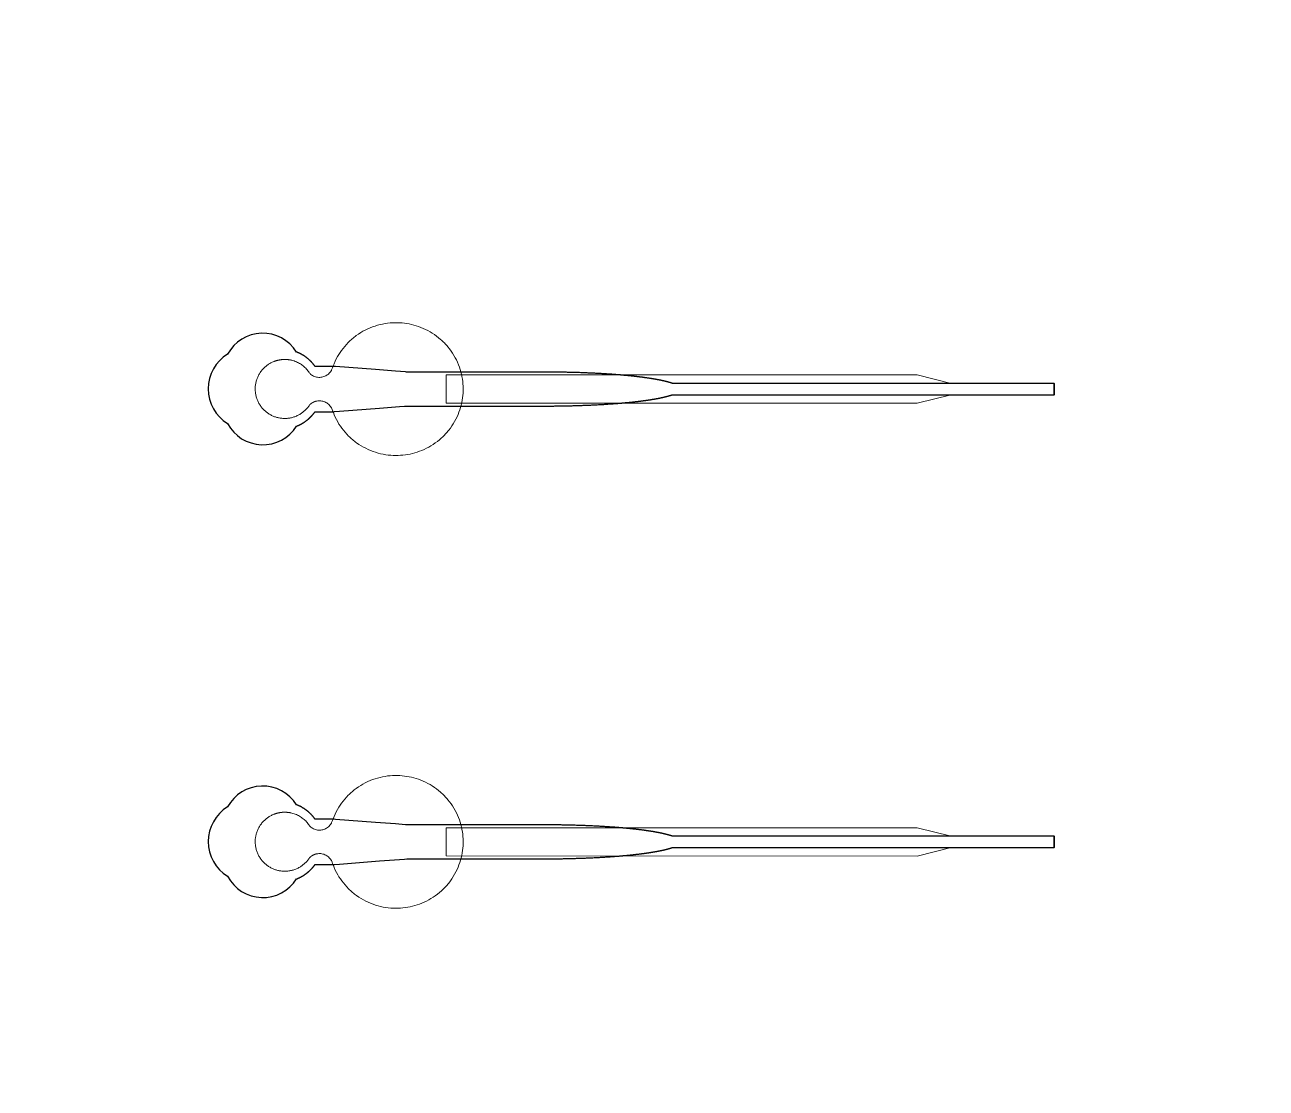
# Model space of a CAD drawing. Header units: inches. Extents: x -52997 to 52003, y -52254 to 52746.
# Drawn here: x -16400 to -10919, y -11278 to -6581 of the extents above; entities that cross this region are included whole.
import ezdxf

# ---------------------------------------------------------------- set-up
doc = ezdxf.new("R2010")
doc.units = ezdxf.units.IN
doc.header["$MEASUREMENT"] = 0
doc.layers.add('1', color=1, linetype='Continuous')
doc.layers.add('2', color=140, linetype='Continuous', lineweight=0)
doc.layers.add('3', color=90, linetype='Continuous', lineweight=0)

msp = doc.modelspace()

# ---------------------------------------------------------------- linework, layer by layer
at = {"layer": '1'}
for points in [[(-16283.4, -47485.7), (0, -47485.7), (16283.4, -47485.7, 5.999107)], [(-16250, -47285.7), (0, -47285.7), (16250, -47285.7, 5.986812)], [(-13685.8, -45485.7), (0, -45485.7), (13685.8, -45485.7, 6.794322)], [(-15200.3, -8353.6), (-15199.9, -8353.4), (-15199.1, -8353.1), (-15198.2, -8352.8), (-15197.4, -8352.4), (-15196.5, -8352.1), (-15195.7, -8351.8), (-15194.8, -8351.4), (-15194, -8351), (-15193.1, -8350.7), (-15192.3, -8350.3), (-15191.4, -8349.9), (-15190.6, -8349.5), (-15189.7, -8349.1), (-15188.9, -8348.7), (-15188, -8348.3), (-15187.2, -8347.9), (-15186.3, -8347.5), (-15185.4, -8347.1), (-15184.6, -8346.6), (-15183.7, -8346.2), (-15182.9, -8345.8), (-15182, -8345.3), (-15181.1, -8344.9), (-15180.3, -8344.4), (-15179.4, -8343.9), (-15178.6, -8343.5), (-15177.7, -8343), (-15176.9, -8342.5), (-15176, -8342), (-15175.2, -8341.5), (-15174.3, -8341), (-15173.4, -8340.5), (-15172.6, -8340), (-15171.7, -8339.5), (-15170.9, -8339), (-15170.1, -8338.4), (-15169.2, -8337.9), (-15168.4, -8337.3), (-15167.5, -8336.8), (-15166.7, -8336.2), (-15165.8, -8335.7), (-15165, -8335.1), (-15164.2, -8334.6), (-15163.3, -8334), (-15162.5, -8333.4), (-15161.7, -8332.8), (-15160.8, -8332.2), (-15160, -8331.6), (-15159.2, -8331), (-15158.4, -8330.4), (-15157.6, -8329.8), (-15156.7, -8329.2), (-15155.9, -8328.6), (-15155.1, -8328), (-15154.3, -8327.3), (-15153.5, -8326.7), (-15152.7, -8326.1), (-15151.9, -8325.4), (-15151.1, -8324.8), (-15150.3, -8324.1), (-15149.6, -8323.5), (-15148.8, -8322.8), (-15148, -8322.2), (-15147.2, -8321.5), (-15146.5, -8320.8), (-15145.7, -8320.1), (-15144.9, -8319.5), (-15144.2, -8318.8), (-15143.4, -8318.1), (-15142.7, -8317.4), (-15141.9, -8316.7), (-15141.2, -8316), (-15140.5, -8315.3), (-15139.7, -8314.6), (-15139, -8313.9), (-15138.3, -8313.2), (-15137.6, -8312.5), (-15136.9, -8311.7), (-15136.2, -8311), (-15135.5, -8310.3), (-15134.8, -8309.6), (-15134.1, -8308.8), (-15133.4, -8308.1), (-15132.7, -8307.4), (-15132, -8306.6), (-15131.4, -8305.9), (-15130.7, -8305.2), (-15130.1, -8304.4), (-15129.4, -8303.7), (-15128.8, -8302.9), (-15128.1, -8302.2), (-15127.5, -8301.4), (-15126.9, -8300.7), (-15126.2, -8299.9), (-15125.6, -8299.1), (-15125, -8298.4), (-15124.4, -8297.6), (-15123.8, -8296.9), (-15123.2, -8296.1), (-15122.6, -8295.3), (-15122.1, -8294.6), (-15121.5, -8293.8), (-15120.9, -8293), (-15120.4, -8292.3), (-15119.8, -8291.5), (-15119.3, -8290.7), (-15118.7, -8290), (-15075.1, -8290), (-15053.3, -8290), (-15042.4, -8290), (-15039.7, -8290), (-15038.4, -8290), (-15038.3, -8290), (-15038.3, -8290), (-15038.3, -8290), (-15038.3, -8290), (-15038.3, -8289.9), (-15038.2, -8289.9), (-15037.8, -8289.9), (-15037.1, -8289.9), (-15035.8, -8289.8), (-15033, -8289.5), (-15010.9, -8287.9), (-14834.3, -8274.3), (-14746, -8267.5), (-14723.9, -8265.8), (-14712.8, -8265), (-14712.5, -8265), (-14712.4, -8265), (-14712.4, -8265), (-14712.3, -8265), (-14712.2, -8265), (-14711.8, -8265), (-14451.4, -8265), (-14445.1, -8265), (-14432.5, -8265), (-14332, -8265), (-14131, -8265), (-14118.4, -8265), (-14112.1, -8265), (-14109, -8265), (-14107.4, -8265), (-14107, -8265), (-14106.8, -8265), (-14106.7, -8265), (-14106.7, -8265), (-14106.7, -8265), (-14106.6, -8265), (-14106.1, -8265), (-14101.5, -8264.9), (-14096.9, -8264.9), (-14092.3, -8264.9), (-14087.6, -8264.9), (-14083, -8264.9), (-14078.3, -8264.9), (-14073.7, -8264.8), (-14069, -8264.8), (-14064.3, -8264.8), (-14059.6, -8264.7), (-14054.9, -8264.7), (-14050.1, -8264.6), (-14045.4, -8264.6), (-14040.7, -8264.5), (-14035.9, -8264.4), (-14031.2, -8264.4), (-14026.4, -8264.3), (-14021.6, -8264.2), (-14016.8, -8264.1), (-14012, -8264), (-14007.2, -8263.9), (-14002.4, -8263.8), (-13997.6, -8263.7), (-13992.8, -8263.6), (-13988, -8263.5), (-13983.2, -8263.3), (-13978.4, -8263.2), (-13973.5, -8263.1), (-13968.7, -8262.9), (-13963.9, -8262.8), (-13959, -8262.6), (-13954.2, -8262.5), (-13949.4, -8262.3), (-13944.6, -8262.2), (-13939.7, -8262), (-13934.9, -8261.8), (-13930.1, -8261.6), (-13925.2, -8261.4), (-13920.4, -8261.2), (-13915.6, -8261), (-13910.8, -8260.8), (-13906, -8260.6), (-13901.2, -8260.4), (-13896.4, -8260.2), (-13891.6, -8260), (-13886.8, -8259.7), (-13882, -8259.5), (-13877.2, -8259.3), (-13872.5, -8259), (-13867.7, -8258.7), (-13863, -8258.5), (-13858.3, -8258.2), (-13853.5, -8258), (-13848.8, -8257.7), (-13844.1, -8257.4), (-13839.5, -8257.1), (-13834.8, -8256.8), (-13830.1, -8256.5), (-13825.5, -8256.2), (-13820.9, -8255.9), (-13816.3, -8255.6), (-13811.7, -8255.3), (-13807.1, -8254.9), (-13804.8, -8254.8), (-13802.6, -8254.6), (-13800.3, -8254.4), (-13798, -8254.3), (-13795.8, -8254.1), (-13793.5, -8253.9), (-13791.2, -8253.8), (-13789, -8253.6), (-13786.8, -8253.4), (-13784.5, -8253.2), (-13782.3, -8253), (-13780.1, -8252.9), (-13777.8, -8252.7), (-13775.6, -8252.5), (-13773.4, -8252.3), (-13771.2, -8252.1), (-13769, -8251.9), (-13766.8, -8251.8), (-13764.6, -8251.6), (-13762.5, -8251.4), (-13760.3, -8251.2), (-13758.1, -8251), (-13756, -8250.8), (-13753.8, -8250.6), (-13751.6, -8250.4), (-13749.5, -8250.2), (-13747.4, -8250), (-13745.2, -8249.8), (-13743.1, -8249.6), (-13741, -8249.4), (-13738.9, -8249.2), (-13736.8, -8249), (-13734.7, -8248.8), (-13732.6, -8248.6), (-13730.5, -8248.4), (-13728.4, -8248.2), (-13726.4, -8248), (-13724.3, -8247.7), (-13722.2, -8247.5), (-13720.2, -8247.3), (-13718.1, -8247.1), (-13716.1, -8246.9), (-13714.1, -8246.7), (-13712.1, -8246.4), (-13710, -8246.2), (-13708, -8246), (-13706, -8245.8), (-13704.1, -8245.6), (-13702.1, -8245.3), (-13700.1, -8245.1), (-13698.1, -8244.9), (-13696.2, -8244.7), (-13694.2, -8244.4), (-13692.3, -8244.2), (-13690.4, -8244), (-13688.4, -8243.7), (-13686.5, -8243.5), (-13684.6, -8243.3), (-13682.7, -8243), (-13680.8, -8242.8), (-13678.9, -8242.5), (-13677.1, -8242.3), (-13675.2, -8242.1), (-13673.3, -8241.8), (-13671.5, -8241.6), (-13669.7, -8241.3), (-13667.8, -8241.1), (-13666, -8240.9), (-13664.2, -8240.6), (-13662.4, -8240.4), (-13660.6, -8240.1), (-13658.8, -8239.9), (-13657, -8239.6), (-13655.3, -8239.4), (-13653.5, -8239.1), (-13651.8, -8238.9), (-13650, -8238.6), (-13648.3, -8238.3), (-13646.6, -8238.1), (-13644.9, -8237.8), (-13643.2, -8237.6), (-13641.5, -8237.3), (-13639.8, -8237.1), (-13638.1, -8236.8), (-13636.5, -8236.5), (-13634.8, -8236.3), (-13633.2, -8236), (-13631.5, -8235.8), (-13629.9, -8235.5), (-13628.3, -8235.2), (-13626.7, -8235), (-13625.1, -8234.7), (-13623.5, -8234.4), (-13621.9, -8234.2), (-13620.4, -8233.9), (-13618.8, -8233.6), (-13617.3, -8233.3), (-13615.7, -8233.1), (-13614.2, -8232.8), (-13612.7, -8232.5), (-13611.2, -8232.3), (-13609.7, -8232), (-13608.2, -8231.7), (-13606.8, -8231.4), (-13605.3, -8231.2), (-13603.9, -8230.9), (-13602.4, -8230.6), (-13601, -8230.3), (-13599.6, -8230), (-13598.2, -8229.8), (-13596.8, -8229.5), (-13595.4, -8229.2), (-13594, -8228.9), (-13592.6, -8228.6), (-13591.3, -8228.4), (-13589.9, -8228.1), (-13588.6, -8227.8), (-13587.3, -8227.5), (-13586, -8227.2), (-13584.7, -8226.9), (-13583.4, -8226.6), (-13582.1, -8226.4), (-13580.8, -8226.1), (-13579.6, -8225.8), (-13578.3, -8225.5), (-13577.1, -8225.2), (-13575.9, -8224.9), (-13574.6, -8224.6), (-13573.4, -8224.3), (-13572.2, -8224), (-13571.1, -8223.8), (-13569.9, -8223.5), (-13568.7, -8223.2), (-13567.6, -8222.9), (-13566.4, -8222.6), (-13565.3, -8222.3), (-13564.2, -8222), (-13563.1, -8221.7), (-13562, -8221.4), (-13560.9, -8221.1), (-13559.9, -8220.8), (-13558.8, -8220.5), (-13557.7, -8220.2), (-13556.7, -8219.9), (-13555.7, -8219.6), (-13554.7, -8219.3), (-13553.7, -8219), (-13552.7, -8218.8), (-13551.7, -8218.5), (-13550.7, -8218.2), (-13549.7, -8217.9), (-13548.8, -8217.6), (-13547.9, -8217.3), (-13546.9, -8217), (-13546, -8216.7), (-13545.1, -8216.4), (-13544.2, -8216.1), (-13543.3, -8215.8), (-13542.5, -8215.5), (-13541, -8215), (-11855.4, -8215.2), (-11855.4, -8165), (-13541, -8165), (-13541.2, -8164.9), (-13542.1, -8164.6), (-13543, -8164.2), (-13543.9, -8163.9), (-13544.8, -8163.6), (-13545.7, -8163.3), (-13546.6, -8163), (-13547.5, -8162.7), (-13548.4, -8162.4), (-13549.4, -8162.2), (-13550.4, -8161.9), (-13551.3, -8161.6), (-13552.3, -8161.3), (-13553.3, -8161), (-13554.3, -8160.7), (-13555.3, -8160.4), (-13556.3, -8160.1), (-13557.4, -8159.8), (-13558.4, -8159.5), (-13559.5, -8159.2), (-13560.6, -8158.9), (-13561.7, -8158.6), (-13562.7, -8158.3), (-13563.8, -8158), (-13565, -8157.7), (-13566.1, -8157.4), (-13567.2, -8157.1), (-13568.4, -8156.8), (-13569.5, -8156.5), (-13570.7, -8156.2), (-13571.9, -8155.9), (-13573.1, -8155.6), (-13574.3, -8155.4), (-13575.5, -8155.1), (-13576.7, -8154.8), (-13578, -8154.5), (-13579.2, -8154.2), (-13580.5, -8153.9), (-13581.7, -8153.6), (-13583, -8153.3), (-13584.3, -8153), (-13585.6, -8152.8), (-13586.9, -8152.5), (-13588.2, -8152.2), (-13589.6, -8151.9), (-13590.9, -8151.6), (-13592.3, -8151.3), (-13593.6, -8151.1), (-13595, -8150.8), (-13596.4, -8150.5), (-13597.8, -8150.2), (-13599.2, -8149.9), (-13600.6, -8149.7), (-13602.1, -8149.4), (-13603.5, -8149.1), (-13604.9, -8148.8), (-13606.4, -8148.5), (-13607.9, -8148.3), (-13609.4, -8148), (-13610.9, -8147.7), (-13612.4, -8147.4), (-13613.9, -8147.2), (-13615.4, -8146.9), (-13616.9, -8146.6), (-13618.5, -8146.3), (-13620, -8146.1), (-13621.6, -8145.8), (-13623.2, -8145.5), (-13624.7, -8145.3), (-13626.3, -8145), (-13627.9, -8144.7), (-13629.5, -8144.5), (-13631.2, -8144.2), (-13632.8, -8143.9), (-13634.4, -8143.7), (-13636.1, -8143.4), (-13637.8, -8143.2), (-13639.4, -8142.9), (-13641.1, -8142.6), (-13642.8, -8142.4), (-13644.5, -8142.1), (-13646.2, -8141.9), (-13647.9, -8141.6), (-13649.7, -8141.4), (-13651.4, -8141.1), (-13653.1, -8140.8), (-13654.9, -8140.6), (-13656.7, -8140.3), (-13658.4, -8140.1), (-13660.2, -8139.8), (-13662, -8139.6), (-13663.8, -8139.3), (-13665.6, -8139.1), (-13667.5, -8138.9), (-13669.3, -8138.6), (-13671.1, -8138.4), (-13673, -8138.1), (-13674.8, -8137.9), (-13676.7, -8137.6), (-13678.6, -8137.4), (-13680.4, -8137.2), (-13682.3, -8136.9), (-13684.2, -8136.7), (-13686.1, -8136.5), (-13688, -8136.2), (-13690, -8136), (-13691.9, -8135.8), (-13693.8, -8135.5), (-13695.8, -8135.3), (-13697.7, -8135.1), (-13699.7, -8134.8), (-13701.7, -8134.6), (-13703.7, -8134.4), (-13705.6, -8134.2), (-13707.6, -8133.9), (-13709.6, -8133.7), (-13711.6, -8133.5), (-13713.7, -8133.3), (-13715.7, -8133.1), (-13717.7, -8132.8), (-13719.8, -8132.6), (-13721.8, -8132.4), (-13723.9, -8132.2), (-13725.9, -8132), (-13728, -8131.8), (-13730.1, -8131.6), (-13732.1, -8131.4), (-13734.2, -8131.1), (-13736.3, -8130.9), (-13738.4, -8130.7), (-13740.5, -8130.5), (-13742.6, -8130.3), (-13744.8, -8130.1), (-13746.9, -8129.9), (-13749, -8129.7), (-13751.2, -8129.5), (-13753.3, -8129.3), (-13755.5, -8129.1), (-13757.6, -8128.9), (-13759.8, -8128.8), (-13761.9, -8128.6), (-13764.1, -8128.4), (-13766.3, -8128.2), (-13768.5, -8128), (-13770.7, -8127.8), (-13772.9, -8127.6), (-13775.1, -8127.4), (-13777.3, -8127.3), (-13779.5, -8127.1), (-13781.7, -8126.9), (-13784, -8126.7), (-13786.2, -8126.5), (-13788.4, -8126.4), (-13790.7, -8126.2), (-13792.9, -8126), (-13795.2, -8125.8), (-13797.4, -8125.7), (-13799.7, -8125.5), (-13801.9, -8125.3), (-13804.2, -8125.2), (-13808.8, -8124.8), (-13813.3, -8124.5), (-13817.9, -8124.2), (-13822.5, -8123.9), (-13827.1, -8123.6), (-13831.8, -8123.3), (-13836.4, -8123), (-13841.1, -8122.7), (-13845.7, -8122.4), (-13850.4, -8122.1), (-13855.1, -8121.9), (-13859.8, -8121.6), (-13864.5, -8121.3), (-13869.3, -8121.1), (-13874, -8120.8), (-13878.7, -8120.6), (-13883.5, -8120.3), (-13888.3, -8120.1), (-13893, -8119.9), (-13897.8, -8119.6), (-13902.6, -8119.4), (-13907.4, -8119.2), (-13912.2, -8119), (-13917, -8118.8), (-13921.8, -8118.6), (-13926.6, -8118.4), (-13931.4, -8118.2), (-13936.2, -8118), (-13941, -8117.9), (-13945.8, -8117.7), (-13950.6, -8117.5), (-13955.4, -8117.4), (-13960.2, -8117.2), (-13965, -8117.1), (-13969.8, -8116.9), (-13974.6, -8116.8), (-13979.4, -8116.7), (-13984.2, -8116.5), (-13989, -8116.4), (-13993.8, -8116.3), (-13998.6, -8116.2), (-14003.4, -8116.1), (-14008.2, -8116), (-14012.9, -8115.9), (-14017.7, -8115.8), (-14022.4, -8115.7), (-14027.2, -8115.6), (-14031.9, -8115.5), (-14036.6, -8115.5), (-14041.4, -8115.4), (-14046.1, -8115.3), (-14050.8, -8115.3), (-14055.5, -8115.2), (-14060.2, -8115.2), (-14064.8, -8115.1), (-14069.5, -8115.1), (-14074.1, -8115.1), (-14078.8, -8115), (-14083.4, -8115), (-14088, -8115), (-14092.6, -8115), (-14094.9, -8115), (-14095.5, -8115), (-14095.7, -8115), (-14095.9, -8115), (-14096.1, -8115), (-14097.7, -8115), (-14104, -8115), (-14116.8, -8115), (-14167.8, -8115), (-14371.7, -8115), (-14422.7, -8115), (-14448.2, -8115), (-14454.6, -8115), (-14456.2, -8115), (-14711.9, -8115), (-14712.3, -8115), (-14712.4, -8115), (-14712.4, -8115), (-14712.4, -8115), (-14712.5, -8115), (-14712.9, -8114.9), (-14714.3, -8114.8), (-14719.8, -8114.4), (-14763.9, -8111), (-14852.3, -8104.2), (-15028.9, -8090.7), (-15034.4, -8090.2), (-15037.2, -8090), (-15037.9, -8090), (-15038.2, -8090), (-15038.3, -8090), (-15038.3, -8090), (-15038.3, -8090), (-15038.3, -8090), (-15038.3, -8090), (-15038.4, -8090), (-15038.7, -8090), (-15041.4, -8090), (-15046.9, -8090), (-15057.8, -8090), (-15079.6, -8090), (-15101.4, -8090), (-15112.3, -8090), (-15117.7, -8090), (-15118.4, -8090), (-15118.6, -8090), (-15118.6, -8090), (-15118.7, -8090), (-15118.7, -8090), (-15118.7, -8090), (-15118.7, -8089.9), (-15119.1, -8089.4), (-15119.9, -8088.2), (-15120.7, -8087.1), (-15121.6, -8086), (-15122.4, -8084.9), (-15123.2, -8083.8), (-15124.1, -8082.6), (-15125, -8081.5), (-15125.9, -8080.4), (-15126.8, -8079.3), (-15127.7, -8078.2), (-15128.6, -8077.1), (-15129.6, -8076), (-15130.5, -8074.9), (-15131.5, -8073.8), (-15132.4, -8072.7), (-15133.4, -8071.7), (-15134.4, -8070.6), (-15135.5, -8069.5), (-15136.5, -8068.4), (-15137.5, -8067.4), (-15138.6, -8066.3), (-15139.6, -8065.3), (-15140.7, -8064.2), (-15141.8, -8063.2), (-15142.9, -8062.2), (-15144, -8061.1), (-15145.1, -8060.1), (-15146.3, -8059.1), (-15147.4, -8058.1), (-15148.6, -8057.1), (-15149.7, -8056.1), (-15150.9, -8055.1), (-15152.1, -8054.2), (-15153.3, -8053.2), (-15154.5, -8052.3), (-15155.7, -8051.3), (-15157, -8050.4), (-15158.2, -8049.4), (-15159.4, -8048.5), (-15160.7, -8047.6), (-15162, -8046.7), (-15163.2, -8045.8), (-15164.5, -8044.9), (-15165.8, -8044.1), (-15167.1, -8043.2), (-15168.4, -8042.4), (-15169.8, -8041.5), (-15171.1, -8040.7), (-15172.4, -8039.9), (-15173.8, -8039.1), (-15175.1, -8038.3), (-15176.5, -8037.5), (-15177.8, -8036.8), (-15179.2, -8036), (-15180.6, -8035.3), (-15182, -8034.5), (-15183.4, -8033.8), (-15184.8, -8033.1), (-15186.2, -8032.4), (-15187.6, -8031.8), (-15189, -8031.1), (-15190.4, -8030.4), (-15191.8, -8029.8), (-15193.2, -8029.2), (-15194.7, -8028.6), (-15196.1, -8028), (-15197.5, -8027.4), (-15199, -8026.8), (-15200.2, -8026.4, 0.576044), (-15504.7, -8035.7, 0.560065), (-15504.7, -8342.2, 0.578435)], [(-15200.3, -10353.6), (-15199.9, -10353.4), (-15199.1, -10353.1), (-15198.2, -10352.8), (-15197.4, -10352.4), (-15196.5, -10352.1), (-15195.7, -10351.8), (-15194.8, -10351.4), (-15194, -10351), (-15193.1, -10350.7), (-15192.3, -10350.3), (-15191.4, -10349.9), (-15190.6, -10349.5), (-15189.7, -10349.1), (-15188.9, -10348.7), (-15188, -10348.3), (-15187.2, -10347.9), (-15186.3, -10347.5), (-15185.4, -10347.1), (-15184.6, -10346.6), (-15183.7, -10346.2), (-15182.9, -10345.8), (-15182, -10345.3), (-15181.1, -10344.9), (-15180.3, -10344.4), (-15179.4, -10343.9), (-15178.6, -10343.5), (-15177.7, -10343), (-15176.9, -10342.5), (-15176, -10342), (-15175.2, -10341.5), (-15174.3, -10341), (-15173.4, -10340.5), (-15172.6, -10340), (-15171.7, -10339.5), (-15170.9, -10339), (-15170.1, -10338.4), (-15169.2, -10337.9), (-15168.4, -10337.3), (-15167.5, -10336.8), (-15166.7, -10336.2), (-15165.8, -10335.7), (-15165, -10335.1), (-15164.2, -10334.6), (-15163.3, -10334), (-15162.5, -10333.4), (-15161.7, -10332.8), (-15160.8, -10332.2), (-15160, -10331.6), (-15159.2, -10331), (-15158.4, -10330.4), (-15157.6, -10329.8), (-15156.7, -10329.2), (-15155.9, -10328.6), (-15155.1, -10328), (-15154.3, -10327.3), (-15153.5, -10326.7), (-15152.7, -10326.1), (-15151.9, -10325.4), (-15151.1, -10324.8), (-15150.3, -10324.1), (-15149.6, -10323.5), (-15148.8, -10322.8), (-15148, -10322.2), (-15147.2, -10321.5), (-15146.5, -10320.8), (-15145.7, -10320.1), (-15144.9, -10319.5), (-15144.2, -10318.8), (-15143.4, -10318.1), (-15142.7, -10317.4), (-15141.9, -10316.7), (-15141.2, -10316), (-15140.5, -10315.3), (-15139.7, -10314.6), (-15139, -10313.9), (-15138.3, -10313.2), (-15137.6, -10312.5), (-15136.9, -10311.7), (-15136.2, -10311), (-15135.5, -10310.3), (-15134.8, -10309.6), (-15134.1, -10308.8), (-15133.4, -10308.1), (-15132.7, -10307.4), (-15132, -10306.6), (-15131.4, -10305.9), (-15130.7, -10305.2), (-15130.1, -10304.4), (-15129.4, -10303.7), (-15128.8, -10302.9), (-15128.1, -10302.2), (-15127.5, -10301.4), (-15126.9, -10300.7), (-15126.2, -10299.9), (-15125.6, -10299.1), (-15125, -10298.4), (-15124.4, -10297.6), (-15123.8, -10296.9), (-15123.2, -10296.1), (-15122.6, -10295.3), (-15122.1, -10294.6), (-15121.5, -10293.8), (-15120.9, -10293), (-15120.4, -10292.3), (-15119.8, -10291.5), (-15119.3, -10290.7), (-15118.7, -10290), (-15075.1, -10290), (-15053.3, -10290), (-15042.4, -10290), (-15039.7, -10290), (-15038.4, -10290), (-15038.3, -10290), (-15038.3, -10290), (-15038.3, -10290), (-15038.3, -10290), (-15038.3, -10289.9), (-15038.2, -10289.9), (-15037.8, -10289.9), (-15037.1, -10289.9), (-15035.8, -10289.8), (-15033, -10289.5), (-15010.9, -10287.9), (-14834.3, -10274.3), (-14746, -10267.5), (-14723.9, -10265.8), (-14712.8, -10265), (-14712.5, -10265), (-14712.4, -10265), (-14712.4, -10265), (-14712.3, -10265), (-14712.2, -10265), (-14711.8, -10265), (-14451.4, -10265), (-14445.1, -10265), (-14432.5, -10265), (-14332, -10265), (-14131, -10265), (-14118.4, -10265), (-14112.1, -10265), (-14109, -10265), (-14107.4, -10265), (-14107, -10265), (-14106.8, -10265), (-14106.7, -10265), (-14106.7, -10265), (-14106.7, -10265), (-14106.6, -10265), (-14106.1, -10265), (-14101.5, -10264.9), (-14096.9, -10264.9), (-14092.3, -10264.9), (-14087.6, -10264.9), (-14083, -10264.9), (-14078.3, -10264.9), (-14073.7, -10264.8), (-14069, -10264.8), (-14064.3, -10264.8), (-14059.6, -10264.7), (-14054.9, -10264.7), (-14050.1, -10264.6), (-14045.4, -10264.6), (-14040.7, -10264.5), (-14035.9, -10264.4), (-14031.2, -10264.4), (-14026.4, -10264.3), (-14021.6, -10264.2), (-14016.8, -10264.1), (-14012, -10264), (-14007.2, -10263.9), (-14002.4, -10263.8), (-13997.6, -10263.7), (-13992.8, -10263.6), (-13988, -10263.5), (-13983.2, -10263.3), (-13978.4, -10263.2), (-13973.5, -10263.1), (-13968.7, -10262.9), (-13963.9, -10262.8), (-13959, -10262.6), (-13954.2, -10262.5), (-13949.4, -10262.3), (-13944.6, -10262.2), (-13939.7, -10262), (-13934.9, -10261.8), (-13930.1, -10261.6), (-13925.2, -10261.4), (-13920.4, -10261.2), (-13915.6, -10261), (-13910.8, -10260.8), (-13906, -10260.6), (-13901.2, -10260.4), (-13896.4, -10260.2), (-13891.6, -10260), (-13886.8, -10259.7), (-13882, -10259.5), (-13877.2, -10259.3), (-13872.5, -10259), (-13867.7, -10258.7), (-13863, -10258.5), (-13858.3, -10258.2), (-13853.5, -10258), (-13848.8, -10257.7), (-13844.1, -10257.4), (-13839.5, -10257.1), (-13834.8, -10256.8), (-13830.1, -10256.5), (-13825.5, -10256.2), (-13820.9, -10255.9), (-13816.3, -10255.6), (-13811.7, -10255.3), (-13807.1, -10254.9), (-13804.8, -10254.8), (-13802.6, -10254.6), (-13800.3, -10254.4), (-13798, -10254.3), (-13795.8, -10254.1), (-13793.5, -10253.9), (-13791.2, -10253.8), (-13789, -10253.6), (-13786.8, -10253.4), (-13784.5, -10253.2), (-13782.3, -10253), (-13780.1, -10252.9), (-13777.8, -10252.7), (-13775.6, -10252.5), (-13773.4, -10252.3), (-13771.2, -10252.1), (-13769, -10251.9), (-13766.8, -10251.8), (-13764.6, -10251.6), (-13762.5, -10251.4), (-13760.3, -10251.2), (-13758.1, -10251), (-13756, -10250.8), (-13753.8, -10250.6), (-13751.6, -10250.4), (-13749.5, -10250.2), (-13747.4, -10250), (-13745.2, -10249.8), (-13743.1, -10249.6), (-13741, -10249.4), (-13738.9, -10249.2), (-13736.8, -10249), (-13734.7, -10248.8), (-13732.6, -10248.6), (-13730.5, -10248.4), (-13728.4, -10248.2), (-13726.4, -10248), (-13724.3, -10247.7), (-13722.2, -10247.5), (-13720.2, -10247.3), (-13718.1, -10247.1), (-13716.1, -10246.9), (-13714.1, -10246.7), (-13712.1, -10246.4), (-13710, -10246.2), (-13708, -10246), (-13706, -10245.8), (-13704.1, -10245.6), (-13702.1, -10245.3), (-13700.1, -10245.1), (-13698.1, -10244.9), (-13696.2, -10244.7), (-13694.2, -10244.4), (-13692.3, -10244.2), (-13690.4, -10244), (-13688.4, -10243.7), (-13686.5, -10243.5), (-13684.6, -10243.3), (-13682.7, -10243), (-13680.8, -10242.8), (-13678.9, -10242.5), (-13677.1, -10242.3), (-13675.2, -10242.1), (-13673.3, -10241.8), (-13671.5, -10241.6), (-13669.7, -10241.3), (-13667.8, -10241.1), (-13666, -10240.9), (-13664.2, -10240.6), (-13662.4, -10240.4), (-13660.6, -10240.1), (-13658.8, -10239.9), (-13657, -10239.6), (-13655.3, -10239.4), (-13653.5, -10239.1), (-13651.8, -10238.9), (-13650, -10238.6), (-13648.3, -10238.3), (-13646.6, -10238.1), (-13644.9, -10237.8), (-13643.2, -10237.6), (-13641.5, -10237.3), (-13639.8, -10237.1), (-13638.1, -10236.8), (-13636.5, -10236.5), (-13634.8, -10236.3), (-13633.2, -10236), (-13631.5, -10235.8), (-13629.9, -10235.5), (-13628.3, -10235.2), (-13626.7, -10235), (-13625.1, -10234.7), (-13623.5, -10234.4), (-13621.9, -10234.2), (-13620.4, -10233.9), (-13618.8, -10233.6), (-13617.3, -10233.3), (-13615.7, -10233.1), (-13614.2, -10232.8), (-13612.7, -10232.5), (-13611.2, -10232.3), (-13609.7, -10232), (-13608.2, -10231.7), (-13606.8, -10231.4), (-13605.3, -10231.2), (-13603.9, -10230.9), (-13602.4, -10230.6), (-13601, -10230.3), (-13599.6, -10230), (-13598.2, -10229.8), (-13596.8, -10229.5), (-13595.4, -10229.2), (-13594, -10228.9), (-13592.6, -10228.6), (-13591.3, -10228.4), (-13589.9, -10228.1), (-13588.6, -10227.8), (-13587.3, -10227.5), (-13586, -10227.2), (-13584.7, -10226.9), (-13583.4, -10226.6), (-13582.1, -10226.4), (-13580.8, -10226.1), (-13579.6, -10225.8), (-13578.3, -10225.5), (-13577.1, -10225.2), (-13575.9, -10224.9), (-13574.6, -10224.6), (-13573.4, -10224.3), (-13572.2, -10224), (-13571.1, -10223.8), (-13569.9, -10223.5), (-13568.7, -10223.2), (-13567.6, -10222.9), (-13566.4, -10222.6), (-13565.3, -10222.3), (-13564.2, -10222), (-13563.1, -10221.7), (-13562, -10221.4), (-13560.9, -10221.1), (-13559.9, -10220.8), (-13558.8, -10220.5), (-13557.7, -10220.2), (-13556.7, -10219.9), (-13555.7, -10219.6), (-13554.7, -10219.3), (-13553.7, -10219), (-13552.7, -10218.8), (-13551.7, -10218.5), (-13550.7, -10218.2), (-13549.7, -10217.9), (-13548.8, -10217.6), (-13547.9, -10217.3), (-13546.9, -10217), (-13546, -10216.7), (-13545.1, -10216.4), (-13544.2, -10216.1), (-13543.3, -10215.8), (-13542.5, -10215.5), (-13541, -10215), (-11855.4, -10215.2), (-11855.4, -10165), (-13541, -10165), (-13541.2, -10164.9), (-13542.1, -10164.6), (-13543, -10164.2), (-13543.9, -10163.9), (-13544.8, -10163.6), (-13545.7, -10163.3), (-13546.6, -10163), (-13547.5, -10162.7), (-13548.4, -10162.4), (-13549.4, -10162.2), (-13550.4, -10161.9), (-13551.3, -10161.6), (-13552.3, -10161.3), (-13553.3, -10161), (-13554.3, -10160.7), (-13555.3, -10160.4), (-13556.3, -10160.1), (-13557.4, -10159.8), (-13558.4, -10159.5), (-13559.5, -10159.2), (-13560.6, -10158.9), (-13561.7, -10158.6), (-13562.7, -10158.3), (-13563.8, -10158), (-13565, -10157.7), (-13566.1, -10157.4), (-13567.2, -10157.1), (-13568.4, -10156.8), (-13569.5, -10156.5), (-13570.7, -10156.2), (-13571.9, -10155.9), (-13573.1, -10155.6), (-13574.3, -10155.4), (-13575.5, -10155.1), (-13576.7, -10154.8), (-13578, -10154.5), (-13579.2, -10154.2), (-13580.5, -10153.9), (-13581.7, -10153.6), (-13583, -10153.3), (-13584.3, -10153), (-13585.6, -10152.8), (-13586.9, -10152.5), (-13588.2, -10152.2), (-13589.6, -10151.9), (-13590.9, -10151.6), (-13592.3, -10151.3), (-13593.6, -10151.1), (-13595, -10150.8), (-13596.4, -10150.5), (-13597.8, -10150.2), (-13599.2, -10149.9), (-13600.6, -10149.7), (-13602.1, -10149.4), (-13603.5, -10149.1), (-13604.9, -10148.8), (-13606.4, -10148.5), (-13607.9, -10148.3), (-13609.4, -10148), (-13610.9, -10147.7), (-13612.4, -10147.4), (-13613.9, -10147.2), (-13615.4, -10146.9), (-13616.9, -10146.6), (-13618.5, -10146.3), (-13620, -10146.1), (-13621.6, -10145.8), (-13623.2, -10145.5), (-13624.7, -10145.3), (-13626.3, -10145), (-13627.9, -10144.7), (-13629.5, -10144.5), (-13631.2, -10144.2), (-13632.8, -10143.9), (-13634.4, -10143.7), (-13636.1, -10143.4), (-13637.8, -10143.2), (-13639.4, -10142.9), (-13641.1, -10142.6), (-13642.8, -10142.4), (-13644.5, -10142.1), (-13646.2, -10141.9), (-13647.9, -10141.6), (-13649.7, -10141.4), (-13651.4, -10141.1), (-13653.1, -10140.8), (-13654.9, -10140.6), (-13656.7, -10140.3), (-13658.4, -10140.1), (-13660.2, -10139.8), (-13662, -10139.6), (-13663.8, -10139.3), (-13665.6, -10139.1), (-13667.5, -10138.9), (-13669.3, -10138.6), (-13671.1, -10138.4), (-13673, -10138.1), (-13674.8, -10137.9), (-13676.7, -10137.6), (-13678.6, -10137.4), (-13680.4, -10137.2), (-13682.3, -10136.9), (-13684.2, -10136.7), (-13686.1, -10136.5), (-13688, -10136.2), (-13690, -10136), (-13691.9, -10135.8), (-13693.8, -10135.5), (-13695.8, -10135.3), (-13697.7, -10135.1), (-13699.7, -10134.8), (-13701.7, -10134.6), (-13703.7, -10134.4), (-13705.6, -10134.2), (-13707.6, -10133.9), (-13709.6, -10133.7), (-13711.6, -10133.5), (-13713.7, -10133.3), (-13715.7, -10133.1), (-13717.7, -10132.8), (-13719.8, -10132.6), (-13721.8, -10132.4), (-13723.9, -10132.2), (-13725.9, -10132), (-13728, -10131.8), (-13730.1, -10131.6), (-13732.1, -10131.4), (-13734.2, -10131.1), (-13736.3, -10130.9), (-13738.4, -10130.7), (-13740.5, -10130.5), (-13742.6, -10130.3), (-13744.8, -10130.1), (-13746.9, -10129.9), (-13749, -10129.7), (-13751.2, -10129.5), (-13753.3, -10129.3), (-13755.5, -10129.1), (-13757.6, -10128.9), (-13759.8, -10128.8), (-13761.9, -10128.6), (-13764.1, -10128.4), (-13766.3, -10128.2), (-13768.5, -10128), (-13770.7, -10127.8), (-13772.9, -10127.6), (-13775.1, -10127.4), (-13777.3, -10127.3), (-13779.5, -10127.1), (-13781.7, -10126.9), (-13784, -10126.7), (-13786.2, -10126.5), (-13788.4, -10126.4), (-13790.7, -10126.2), (-13792.9, -10126), (-13795.2, -10125.8), (-13797.4, -10125.7), (-13799.7, -10125.5), (-13801.9, -10125.3), (-13804.2, -10125.2), (-13808.8, -10124.8), (-13813.3, -10124.5), (-13817.9, -10124.2), (-13822.5, -10123.9), (-13827.1, -10123.6), (-13831.8, -10123.3), (-13836.4, -10123), (-13841.1, -10122.7), (-13845.7, -10122.4), (-13850.4, -10122.1), (-13855.1, -10121.9), (-13859.8, -10121.6), (-13864.5, -10121.3), (-13869.3, -10121.1), (-13874, -10120.8), (-13878.7, -10120.6), (-13883.5, -10120.3), (-13888.3, -10120.1), (-13893, -10119.9), (-13897.8, -10119.6), (-13902.6, -10119.4), (-13907.4, -10119.2), (-13912.2, -10119), (-13917, -10118.8), (-13921.8, -10118.6), (-13926.6, -10118.4), (-13931.4, -10118.2), (-13936.2, -10118), (-13941, -10117.9), (-13945.8, -10117.7), (-13950.6, -10117.5), (-13955.4, -10117.4), (-13960.2, -10117.2), (-13965, -10117.1), (-13969.8, -10116.9), (-13974.6, -10116.8), (-13979.4, -10116.7), (-13984.2, -10116.5), (-13989, -10116.4), (-13993.8, -10116.3), (-13998.6, -10116.2), (-14003.4, -10116.1), (-14008.2, -10116), (-14012.9, -10115.9), (-14017.7, -10115.8), (-14022.4, -10115.7), (-14027.2, -10115.6), (-14031.9, -10115.5), (-14036.6, -10115.5), (-14041.4, -10115.4), (-14046.1, -10115.3), (-14050.8, -10115.3), (-14055.5, -10115.2), (-14060.2, -10115.2), (-14064.8, -10115.1), (-14069.5, -10115.1), (-14074.1, -10115.1), (-14078.8, -10115), (-14083.4, -10115), (-14088, -10115), (-14092.6, -10115), (-14094.9, -10115), (-14095.5, -10115), (-14095.7, -10115), (-14095.9, -10115), (-14096.1, -10115), (-14097.7, -10115), (-14104, -10115), (-14116.8, -10115), (-14167.8, -10115), (-14371.7, -10115), (-14422.7, -10115), (-14448.2, -10115), (-14454.6, -10115), (-14456.2, -10115), (-14711.9, -10115), (-14712.3, -10115), (-14712.4, -10115), (-14712.4, -10115), (-14712.4, -10115), (-14712.5, -10115), (-14712.9, -10114.9), (-14714.3, -10114.8), (-14719.8, -10114.4), (-14763.9, -10111), (-14852.3, -10104.2), (-15028.9, -10090.7), (-15034.4, -10090.2), (-15037.2, -10090), (-15037.9, -10090), (-15038.2, -10090), (-15038.3, -10090), (-15038.3, -10090), (-15038.3, -10090), (-15038.3, -10090), (-15038.3, -10090), (-15038.4, -10090), (-15038.7, -10090), (-15041.4, -10090), (-15046.9, -10090), (-15057.8, -10090), (-15079.6, -10090), (-15101.4, -10090), (-15112.3, -10090), (-15117.7, -10090), (-15118.4, -10090), (-15118.6, -10090), (-15118.6, -10090), (-15118.7, -10090), (-15118.7, -10090), (-15118.7, -10090), (-15118.7, -10089.9), (-15119.1, -10089.4), (-15119.9, -10088.2), (-15120.7, -10087.1), (-15121.6, -10086), (-15122.4, -10084.9), (-15123.2, -10083.8), (-15124.1, -10082.6), (-15125, -10081.5), (-15125.9, -10080.4), (-15126.8, -10079.3), (-15127.7, -10078.2), (-15128.6, -10077.1), (-15129.6, -10076), (-15130.5, -10074.9), (-15131.5, -10073.8), (-15132.4, -10072.7), (-15133.4, -10071.7), (-15134.4, -10070.6), (-15135.5, -10069.5), (-15136.5, -10068.4), (-15137.5, -10067.4), (-15138.6, -10066.3), (-15139.6, -10065.3), (-15140.7, -10064.2), (-15141.8, -10063.2), (-15142.9, -10062.2), (-15144, -10061.1), (-15145.1, -10060.1), (-15146.3, -10059.1), (-15147.4, -10058.1), (-15148.6, -10057.1), (-15149.7, -10056.1), (-15150.9, -10055.1), (-15152.1, -10054.2), (-15153.3, -10053.2), (-15154.5, -10052.3), (-15155.7, -10051.3), (-15157, -10050.4), (-15158.2, -10049.4), (-15159.4, -10048.5), (-15160.7, -10047.6), (-15162, -10046.7), (-15163.2, -10045.8), (-15164.5, -10044.9), (-15165.8, -10044.1), (-15167.1, -10043.2), (-15168.4, -10042.4), (-15169.8, -10041.5), (-15171.1, -10040.7), (-15172.4, -10039.9), (-15173.8, -10039.1), (-15175.1, -10038.3), (-15176.5, -10037.5), (-15177.8, -10036.8), (-15179.2, -10036), (-15180.6, -10035.3), (-15182, -10034.5), (-15183.4, -10033.8), (-15184.8, -10033.1), (-15186.2, -10032.4), (-15187.6, -10031.8), (-15189, -10031.1), (-15190.4, -10030.4), (-15191.8, -10029.8), (-15193.2, -10029.2), (-15194.7, -10028.6), (-15196.1, -10028), (-15197.5, -10027.4), (-15199, -10026.8), (-15200.2, -10026.4, 0.576044), (-15504.7, -10035.7, 0.560065), (-15504.7, -10342.2, 0.578435)]]:
    msp.add_lwpolyline(points, format="xyb", close=True, dxfattribs=at)
msp.add_circle((-497.2, 245.8), 52500, dxfattribs=at)
at = {"layer": '2'}
for points in [[(-16283.4, -47485.7), (0, -47485.7), (16283.4, -47485.7, 5.999107)], [(-16250, -47285.7), (0, -47285.7), (16250, -47285.7, 5.986812)], [(-13685.8, -45485.7), (0, -45485.7), (13685.8, -45485.7, 6.794322)]]:
    msp.add_lwpolyline(points, format="xyb", close=True, dxfattribs=at)
msp.add_circle((-497.2, 245.8), 52500, dxfattribs=at)
for points in [[(-15143.3, -8260.5), (-15121.1, -8237.3), (-15089.5, -8242.5), (-15057.8, -8247.8), (-15044.2, -8276.8), (-14968.8, -8517.6), (-14716.8, -8480), (-14464.8, -8442.3), (-14464.7, -8190.2), (-14464.5, -7938), (-14716.5, -7900.1), (-14968.5, -7862.2), (-15044.1, -8103), (-15057.4, -8131.4), (-15088.2, -8137.2), (-15119.1, -8142.9), (-15141.7, -8121.1), (-15193, -8037.7), (-15287.4, -8063.9), (-15381.8, -8090), (-15383, -8187.9), (-15384.2, -8285.8), (-15290.4, -8314.2), (-15196.7, -8342.6), (-15143.3, -8260.5)], [(-15143.3, -10260.5), (-15121.1, -10237.3), (-15089.5, -10242.5), (-15057.8, -10247.8), (-15044.2, -10276.8), (-14968.8, -10517.6), (-14716.8, -10480), (-14464.8, -10442.3), (-14464.7, -10190.2), (-14464.5, -9938), (-14716.5, -9900.1), (-14968.5, -9862.2), (-15044.1, -10103), (-15057.4, -10131.4), (-15088.2, -10137.2), (-15119.1, -10142.9), (-15141.7, -10121.1), (-15193, -10037.7), (-15287.4, -10063.9), (-15381.8, -10090), (-15383, -10187.9), (-15384.2, -10285.8), (-15290.4, -10314.2), (-15196.7, -10342.6), (-15143.3, -10260.5)]]:
    msp.add_rational_spline(points, [1, 0.884783429184, 1, 0.884783429184, 1, 0.758252289935, 1, 0.758252289935, 1, 0.758252289935, 1, 0.758252289935, 1, 0.888941908896, 1, 0.888941908896, 1, 0.79946124759, 1, 0.79946124759, 1, 0.79946124759, 1, 0.79946124759, 1], degree=2, knots=[0, 0, 0, 0.969535, 0.969535, 1.939069, 1.939069, 3.359405, 3.359405, 4.779741, 4.779741, 6.200078, 6.200078, 7.620414, 7.620414, 8.571947, 8.571947, 9.52348, 9.52348, 10.812277, 10.812277, 12.101074, 12.101074, 13.389871, 13.389871, 14.678668, 14.678668, 14.678668], dxfattribs=at)
at = {"layer": '3'}
for points in [[(-16283.4, -47485.7), (0, -47485.7), (16283.4, -47485.7, 5.999107)], [(-16283.4, -47485.7), (0, -47485.7), (16283.4, -47485.7, 5.999107)], [(-16250, -47285.7), (0, -47285.7), (16250, -47285.7, 5.986812)], [(-16250, -47285.7), (0, -47285.7), (16250, -47285.7, 5.986812)], [(-13685.8, -45485.7), (0, -45485.7), (13685.8, -45485.7, 6.794322)], [(-13685.8, -45485.7), (0, -45485.7), (13685.8, -45485.7, 6.794322)]]:
    msp.add_lwpolyline(points, format="xyb", close=True, dxfattribs=at)
for points in [[(-14539.8, -8127.4), (-12460.3, -8127.5), (-12310.3, -8165), (-11853.3, -8165), (-11853.3, -8215), (-12310.3, -8215), (-12460.3, -8252.5), (-14539.8, -8252.4)], [(-14539.8, -10127.4), (-12460.3, -10127.5), (-12310.3, -10165), (-11853.3, -10165), (-11853.3, -10215), (-12310.3, -10215), (-12460.3, -10252.5), (-14539.8, -10252.4)]]:
    msp.add_lwpolyline(points, close=True, dxfattribs=at)
msp.add_circle((-497.2, 245.8), 52500, dxfattribs=at)
msp.add_circle((-497.2, 245.8), 52500, dxfattribs=at)

doc.saveas('drawing.dxf')
